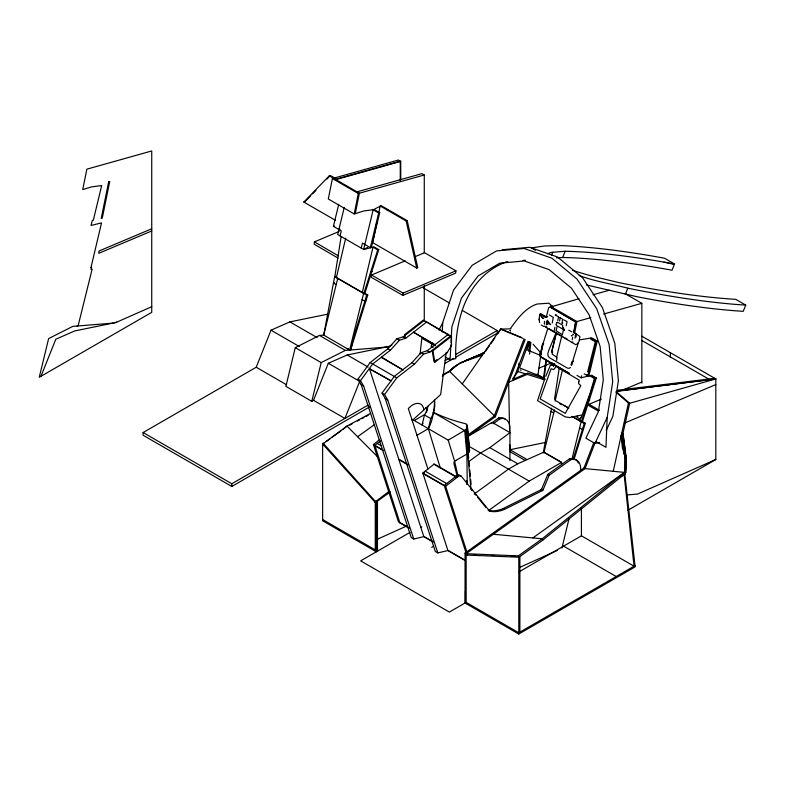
<?xml version="1.0" encoding="UTF-8"?>
<svg xmlns="http://www.w3.org/2000/svg" width="785" height="785" viewBox="0 0 785 785"><rect width="100%" height="100%" fill="white"/><g stroke="black" fill="none" stroke-linecap="round" stroke-linejoin="round"><path stroke-width="1.18" d="M369.45 368.724L391.018 380.843L369.45 368.724L423.743 536.361L432.986 541.699M539.295 319.564L539.393 318.641L539.158 319.642M540.208 314.108L543.063 315.884C536.822 310.379 543.318 319.927 543.671 318.19C540.394 318.769 540.109 308.132 539.295 318.563M593.892 442.347L583.971 467.978L465.054 553.091L465.054 603.008L518.787 634.035L635.153 566.848L624.595 472.256L624.948 458.509L622.142 433.369M583.971 467.978L585.07 468.616L625.822 472.501L626.175 458.754L624.409 447.313M439.001 330.112L442.72 322.537L453.573 290.028L472.158 265.291L496.512 250.925L524.037 248.462L551.835 258.177L576.955 279.018L596.737 308.79L609.082 344.34L612.692 381.893L607.178 417.492L605.971 447.332L595.874 441.504M442.21 332.026L442.72 322.537M504.441 262.602C466.398 278.106 454.417 320.888 455.781 358.627L450.09 359.795L450.865 345.214M451.002 342.78L451.846 326.982L461.521 298.015L478.085 275.957L499.78 263.161L524.311 260.973L549.078 269.618L571.47 288.193L589.093 314.726L600.103 346.401L603.312 379.871L598.405 411.595L585.885 438.197L594.971 443.447L599.524 442.504M554.524 399.241L559.303 367.449M466.624 454.27A9.4 4.857 55.3 0 1 466.869 454.083L469.037 451.964L469.558 450.129L467.36 426.049L466.162 424.067A4.376 2.767 -5.2 0 0 465.25 423.645L459.745 422.212A143.527 90.707 -5.2 0 1 447.705 418.366L444.801 417.286A143.527 90.707 -5.2 0 1 433.712 412.478M512.683 378.802L518.061 371.54L518.954 363.288M528.727 351.278L529.738 341.848M529.59 354.094L530.856 342.299M339.14 231.457L314.412 241.878L314.157 244.184L338.109 258.128M405.207 260.846L371.55 275.025L371.295 277.331L402.852 295.386L455.673 273.131L455.928 270.825L424.528 252.701L415.304 256.587M402.852 295.386L403.107 293.09L455.928 270.825M518.061 371.54L543.877 379.587L544.025 378.252L536.93 374.111M601.359 399.104L588.995 404.314L588.848 405.649L598.317 411.065M556.693 360.413L556.948 357.352L552.14 354.163L552.63 351.886L551.953 351.278L556.251 333.762M542.827 344.998L541.748 350.169M551.659 365.27L551.953 362.905M552.09 365.516L552.385 363.161M420.083 354.123L421.839 338.217L435.194 345.92M541.591 349.296L540.865 354.604M543.495 378.262L546.026 359.53M544.044 378.596L546.566 359.854M540.728 355.625L537.951 375.083L545.094 379.39M344.213 207.544L337.707 234.529L363.602 249.483L374.062 246.922L378.772 249.64L364.917 293.158L363.867 293.384L334.832 276.614L341.151 236.471M335.676 276.467L334.636 276.663L323.705 335.107L349.61 350.061L350.65 349.855L367.753 294.983L364.662 293.197L363.622 293.404L349.61 350.061L366.703 295.18L367.753 294.983M543.249 452.778L551.59 408.19M562.57 328.326L562.766 325.284L557.478 322.242M554.269 330.436L554.897 327.247M571.617 364.976L571.853 363.789M400.733 179.637L400.733 161.406L398.378 160.042L332.408 178.548L328.297 198.988L354.202 213.942L363.906 210.949L374.219 209.575L379.714 212.745L371.354 247.422L370.314 247.628L362.464 243.105L361.247 248.129M354.202 213.942L358.303 193.502L424.273 174.996L424.273 252.809M355.271 213.618L359.373 193.208L329.327 175.801L303.815 202.059L335.44 220.32M546.331 324.911L547.302 320.094M557.772 320.712L558.498 317.12M567.015 321.987L566.181 325.775M572.236 339.866L572.716 337.462M573.688 332.644L575.856 321.83L590.83 317.631M574.512 333.537L576.926 321.526L551.021 306.572M376.8 222.538L372.698 242.643L416.727 268.058L417.787 267.773L407.219 220.693L381.235 205.69L373.169 209.791L363.602 249.483L367.547 247.422M378.723 213.069L380.175 205.974L406.159 220.977L407.219 220.693M548.666 307.573L546.252 317.454M552.247 322.929L553.278 317.356L549.392 314.971M559.577 320.957L560.313 317.356M540.178 356.39L542.533 345.302L547.675 328.886M540.051 356.105L542.347 344.536L543.691 343.447L543.21 343.928M540.708 354.957L541.228 352.563M613.252 471.216L628.461 403.019L615.872 392.127M622.868 433.811L629.668 403.274L715.812 378.929L715.812 459.5L627.892 510.26M427.933 406.267A22.372 17.447 -88.4 0 1 424.45 414.971L422.094 425.058A35.796 14.925 -89.3 0 0 422.987 423.311M433.722 410.987A35.796 14.925 -89.3 0 0 434.517 400.173A22.372 17.447 -88.4 0 1 430.729 418.591L428.374 428.688L440.444 468.419M336.402 277.517L345.704 238.159M362.297 292.471L373.012 247.147L377.722 249.865L378.772 249.64M555.083 401.076L562.413 370.059M580.704 417.218L579.85 420.799L580.9 420.574M337.717 278.449L323.705 335.107L319.446 335.45L295.268 347.647L285.877 386.367L311.782 401.321L313.509 400.321L328.316 363.269L347.196 354.977L388.487 346.538M340.062 235.892L341.269 230.868L333.419 226.335L338.718 204.375M311.782 401.321L321.173 362.601L345.351 350.404L387.447 346.999L391.843 345.057M370.314 247.628L378.664 212.961L379.714 212.745M551.531 352.347L555.986 333.851M556.467 357.832L561.766 335.872M577.014 375.416L581.155 377.811L581.646 375.799M587.867 375.956L596.217 341.279L597.267 341.073L588.907 375.74L587.867 375.956L584.197 373.837M561.913 548.067L568.968 518.993M90.981 267.528L91.57 267.4L91.089 269.373L92.13 269.167L78.117 325.834L77.077 326.03M350.65 349.855L352.387 342.819M352.975 340.474L353.839 336.951M549.51 307.337L579.006 298.722M543.868 452.866L554.504 409.868M572.098 458.43L581.175 421.722L582.215 421.525L585.306 423.301L574.002 459.568M587.622 371.943L595.324 341.661L590.585 339.022M571.657 364.868L572.53 361.699M577.888 415.589L577.682 416.109M467.252 484.286L466.869 454.083L464.73 430.612L466.898 428.482L467.36 426.049M546.095 317.356L546.802 316.875M570.98 364.986L571.951 361.689M363.867 293.384L377.722 249.865M581.42 421.702L595.275 378.184L596.325 377.968L582.47 421.486L581.42 421.702L572.599 416.609M572.765 360.943L578.182 343.241M573.325 458.597L584.256 423.507L585.306 423.301M544.78 378.753L537.539 400.654L565.171 416.845L569.468 417.551L581.224 415.079M566.809 321.457L563.748 319.868M529.129 341.524L519.552 367.871L537.902 375.25M529.689 341.828L526.774 349.737L539.55 355.016L539.992 351.974L533.123 344.242M513.115 380.342L528.02 341.279M524.086 338.875L494.177 416.138L467.261 435.4M468.517 435.92L495.276 416.766L525.185 339.503M594.991 442.975L585.07 468.616L466.153 553.719L466.153 603.645M40.977 376.3L55.784 339.238L74.663 330.946L115.954 322.507L151.74 306.709M369.794 406.807L231.81 486.464L143.115 435.263L143.115 432.545L256.214 367.243L271.011 330.191L289.9 321.889L327.306 314.255M359.707 381.392L344.909 418.454L313.509 400.321M556.222 332.428L548.793 350.326L547.793 353.809L548.156 356.213L549.569 357.803L567.3 368.047L569.154 368.342L570.401 367.517M551.502 255.351L552.768 252.25L565.18 251.259A667.113 127.219 22.1 0 1 664.032 262.131L674.551 264.005L664.532 258.226L654.896 256.499A681.213 129.908 22.1 0 0 561.726 245.636L544.741 245.95L531.386 247.923L535.547 250.317M556.555 257.843L562.659 257.47L565.18 251.259M625.311 294.404L627.833 288.193L639.432 290.499A681.213 129.908 22.1 0 0 738.214 304.6L745.75 305.11L743.228 311.321L735.692 310.811A681.213 129.908 22.1 0 1 636.91 296.71L586.346 284.906M545.722 376.29L550.442 365.153M580.596 470.5A18.899 10.911 -60 0 0 579.772 463.876L579.124 462.6A18.899 10.911 -60 0 0 576.259 460L575.032 459.578A18.899 10.911 -60 0 0 570.813 459.706L549.206 475.21L543.004 490.026L542.072 490.762L504.49 509.386A47.198 27.249 -60 0 1 489.624 511.133L488.211 510.319L490.458 510.731A47.198 27.249 -60 0 0 503.077 508.572L540.659 489.948L541.591 489.212L547.793 474.395L569.4 458.891A18.899 10.911 -60 0 1 573.619 458.754L574.846 459.186A18.899 10.911 -60 0 1 577.711 461.786M370.687 413.322L346.99 426.059L323.126 443.702M388.86 491.518L375.299 501.792M448.981 371.874L453.75 367.174L459.882 363.21L483.933 353.083M594.971 443.447L607.178 417.492M606.255 430.376L612.869 416.325L618.384 380.725L614.783 343.173L602.429 307.622L582.647 277.851L557.527 257.009L529.728 247.295L502.204 249.758M554.671 363.73L553.425 366.546M622.907 433.693L625.979 456.556L624.762 456.301L621.22 435.469M432.633 343.094L431.043 346.332L433.055 347.5M573.07 361.787L573.442 361.061M547.518 316.757L546.733 317.081L541.022 313.921M434.821 362.277L432.927 350.797L432.142 350.346L434.036 361.826L434.821 362.277L447.018 352.789L451.493 345.586L451.493 336.343L423.341 320.094L404.766 334.538L405.148 336.843M462.198 384.002L483.325 353.701L482.952 353.005M510.888 328.827L500.457 329.121L483.472 353.486L483.05 353.005M485.307 351.641L489.428 345.743M490.792 343.771L494.903 337.874M497.651 333.949L500.388 330.014M433.075 541.984L423.831 536.646L413.754 539.02L411.242 537.568L361.159 384.66L357.97 379.184L370.177 362.533L387.868 348.766L396.925 338.786L403.196 336.834L424.126 320.545M413.754 539.02L363.671 386.112L360.482 380.637L372.689 363.985L390.38 350.208L399.437 340.239L405.708 338.276L426.638 321.997L448.274 334.93L448.196 334.439L427.275 350.728L420.995 352.691L411.948 362.66L394.256 376.437L382.04 393.079L385.229 398.554L435.312 551.472L437.824 552.915L447.911 550.55L465.23 560.549M437.824 552.915L387.741 400.007L384.552 394.531L396.768 377.879L414.46 364.112L423.507 354.143L429.787 352.18L450.708 335.892M510.544 328.356C517.609 318.651 525.214 307.995 537.117 304.021L548.862 303.206L552.689 306.66M576.651 344.399L578.947 341.789L579.938 336.588L573.913 332.153L575.474 321.928L549.942 306.945L575.856 321.83M573.374 334.783L572.981 334.067L573.285 334.547M310.831 195.651L304.884 201.774L303.815 202.059M312.538 193.895L315.933 190.392M326.992 179.019L330.387 175.516L335.48 178.46M442.858 374.533L449.933 370.952L457.969 364.564L457.361 364.672M412.213 420.524L440.66 394.561L446.233 352.337L447.018 352.789M625.812 472.511L624.595 472.256L542.229 538.775L518.326 555.878L466.153 553.719L465.054 553.091L466.153 552.454M466.153 555.064L518.905 557.222L542.808 540.119L625.174 473.6L624.075 474.238L634.054 566.211L581.42 535.821L519.042 571.833M409.093 528.138L398.515 522.025L373.415 444.546L379.145 440.012M380.558 440.827L374.828 445.36L399.928 522.839M465.142 560.264L447.823 550.265L422.821 473.07L434.272 464.004L457.086 477.172M489.624 511.133L461.443 476.416L460.03 475.602A5.201 3.003 -60 0 0 457.518 475.141L444.222 485.424L466.202 553.317M422.821 473.07L445.625 486.239L458.931 475.955A5.201 3.003 -60 0 1 461.443 476.416M432.927 350.797L451.493 336.343M434.978 361.1L436.852 359.638M468.782 461.541L480.538 453.004L489.82 447.646L509.956 432.633L492.175 422.359L468.164 436.224M412.203 419.347L448.215 440.149L466.005 429.621M474.199 494.02L508.474 469.136L517.766 463.778L543.769 452.16L561.56 462.414L561.56 464.514M488.77 510.446L529.198 481.107L561.56 462.424L543.769 452.16M624.095 474.385L625.174 473.6L620.189 477.172M326.069 441.592L329.985 438.786M331.947 437.382L340.768 431.073M342.731 429.67L346.99 426.059L378.301 457.518M357.597 436.715L374.543 424.587M442.338 376.054L449.942 370.971M390.233 491.95L376.368 501.88L376.368 551.806L322.635 520.779L322.635 443.986L323.734 443.348M491.174 423.35L498.603 418.012A18.899 10.911 -60 0 1 502.822 417.885L504.048 418.307A18.899 10.911 -60 0 1 505.147 418.964M493.157 423.753L500.016 418.837A18.899 10.911 -60 0 1 504.235 418.699L507.11 420.279L508.974 422.997A18.899 10.911 -60 0 1 509.799 429.621A14.316 8.262 -60 0 1 509.651 433.183M532.878 537.911L624.595 472.256M91.57 267.4L90.923 267.783L101.53 222.891L91.07 225.462L92.287 220.428L93.327 220.222L101.687 185.545L91.374 186.928L82.739 189.587L86.841 169.177L151.74 150.965L151.74 312.342L39.25 377.291L48.641 338.57L72.819 326.374L112.922 323.126M143.115 432.545L231.81 483.746L368.116 405.05M445.124 360.59L449.344 358.156M455.673 354.496L497.16 330.544L497.16 333.262L455.771 357.165M445.154 363.298L453.642 358.392M414.264 420.544L424.587 414.588M416.992 435.263L428.374 428.688A35.796 14.925 -89.3 0 0 433.595 411.85M374.808 502.076L375.907 501.438M466.869 454.083L454.603 461.168A11.755 4.563 47.3 0 0 454.201 464.632L457.223 476.073M410.035 532.358L360.668 560.863L449.363 612.074L466.153 602.37L518.787 632.759L635.153 565.573M420.711 527.481L421.81 526.853M431.701 547.302L433.585 546.213M466.614 555.083L467.114 554.799M459.225 363.808L461.786 362.435L461.178 362.542M349.875 425.127L352.033 423.969M357.42 421.074L359.569 419.916M361.728 418.758L363.887 417.6M366.036 416.442L368.194 415.285M575.905 337.579L574.698 337.972M462.394 362.15L483.668 352.916M376.398 539.481L378.89 538.353M376.368 539.688L406.591 526.058M519.66 567.418L557.379 550.413M715.812 459.5L637.498 494.079L626.675 494.952M151.74 228.778L99.018 251.004L98.763 253.3L151.74 230.976M538.588 368.332L550.923 363.131M508.003 381.392L507.552 381.588L508.651 382.226L527.412 374.317L527.559 372.973L542.926 377.899M513.115 379.243L526.313 373.68M623.849 389.625L641.836 382.05M624.428 423.115L715.812 384.601M483.501 353.27L464.484 361.08L478.428 355.477M480.655 354.565L483.992 353.191L483.374 353.279M576.406 333.988L575.788 334.4L576.298 333.949M624.742 456.124L621.848 433.232L623.319 433.546M462.826 361.905L461.835 362.238L482.255 355.232M577.348 416.442L576.69 416.501M546.919 326.982L545.85 327.316L571.755 342.27L572.824 341.936M579.301 339.944L591.772 337.893L597.267 341.073M335.352 179.343L400.262 161.131L400.262 180.579M335.823 179.608L400.733 161.406M357.018 191.844L421.928 173.642L424.273 174.996M114.178 322.87L116.788 322.144M592.999 294.797L609.327 290.214M603.577 314.049L641.836 303.324L641.836 383.178M329.327 175.801L330.387 175.516M386.819 209.811L387.878 209.526M556.172 314.746L555.231 315.001L558.302 316.669M562.845 323.077L561.903 323.332L562.727 319.279L559.685 317.454M550.55 365.123L554.602 364.073M581.155 377.811L591.615 375.25L596.325 377.968M334.832 276.614L335.882 276.389M371.187 271.846L372.237 271.63M588.74 400.173L589.79 399.948M333.419 226.335L334.469 226.119M338.914 229.505L339.964 229.289M509.858 444.889L509.946 449.707L545.712 442.397M334.479 282.865L333.439 283.061L336.186 284.651M365.879 300.989L364.839 301.195L362.091 299.605M347.255 348.697L348.295 348.501M568.762 330.191L571.833 331.859M583.432 429.316L582.391 429.513L579.644 427.923M459.882 363.21L460.491 363.102M456.134 365.467L456.742 365.349M454.927 366.301L455.545 366.183M453.75 367.174L454.368 367.066M452.602 368.087L453.21 367.979M451.483 369.038L452.091 368.93M450.384 370.029L450.992 369.921M617.177 391.264L715.812 378.929L641.865 336.235M714.713 378.301L618.138 390.184L619.237 390.822M617.108 391.087L715.812 378.929M505.471 261.994L507.807 261.788M522.996 260.434L525.332 260.218M473.787 554.701L476.21 554.799M491.979 555.446L494.413 555.544M511.398 556.251L515.038 556.398M493.343 534.261L542.229 538.775L542.808 540.119M625.998 456.595C622.976 456.546 625.969 453.887 625.979 456.556M624.831 457.037L626.057 457.282M624.948 458.509L626.175 458.754M625.027 460L626.253 460.245M625.076 461.501L626.302 461.747M625.095 463.013L626.322 463.258M625.086 464.534L626.312 464.779M625.046 466.074L626.273 466.319M624.978 467.615L626.204 467.86M624.88 469.155L626.106 469.401M624.752 470.706L625.979 470.951M628.461 403.019L629.668 403.274L616.186 391.597M622.162 433.467L623.378 433.722M624.438 453.426L625.655 453.681L623.064 433.487M624.585 455.29L625.773 455.339M624.615 455.388L625.831 455.643M664.032 262.131L674.384 264.427L672.029 270.217A667.113 127.219 22.1 0 0 562.659 257.47M627.833 288.193C611.662 283.964 594.775 281.354 579.173 275.506M521.073 370.235L520.18 369.843M501.075 329.033L521.328 337.383M500.457 329.121L522.957 338.404M572.118 335.862L571.362 335.509L571.912 335.823M563.689 405.246L568.772 408.121L555.878 400.782M559.538 334.734L563.139 336.775M572.118 342.594L575.748 344.644M544.456 326.128L546.488 327.286M548.509 328.444L558.635 334.224M541.277 325.039L543.612 326.374M565.053 337.874L567.094 339.041M371.55 275.025L403.107 293.09M588.995 404.314L599.514 410.329M745.75 305.11L735.731 299.33A667.113 127.219 22.1 0 1 619.767 282.777L595.697 277.036A85.644 16.328 22.1 0 1 572.559 270.256M625.253 293.747L641.836 303.324M642.012 340.562L709.581 379.577M332.408 178.548L358.303 193.502M551.001 305.601L553.033 306.778M373.169 209.791L378.664 212.961M590.732 338.109L596.217 341.279M590.565 375.465L595.275 378.184M587.082 374.68L588.907 375.74M423.252 287.879L449.648 303.118M462.316 310.428L497.16 330.544M540.757 356.822L545.173 359.363M545.408 359.775L568.988 373.366L545.33 359.697M334.636 276.663L366.703 295.18M450.708 345.125L451.493 345.586M571.853 416.335L584.256 423.507M550.991 411.389L553.739 412.969M445.036 356.881L450.09 359.795M404.766 334.538L405.551 334.999M403.196 336.834L405.708 338.276M427.275 350.728L429.787 352.18M396.925 338.786L399.437 340.239M420.995 352.691L423.507 354.143M387.868 348.766L390.38 350.208M411.948 362.66L414.46 364.112M498.603 418.012L500.016 418.837M569.4 458.891L570.813 459.706M495.276 416.766L449.324 371.06M381.539 357.096L403.176 370.039L381.618 357.587M370.177 362.533L396.768 377.879M319.446 335.45L345.351 350.404M289.9 321.889L317.111 337.599M347.196 354.977L368.126 367.056M509.946 449.707L527.226 459.676M509.543 451.424L525.243 460.491M547.793 474.395L549.206 475.21M425.48 407.945L427.599 409.171M432.908 412.233L464.73 430.612M489.82 447.646L517.766 463.778M424.45 414.971L430.729 418.591M357.97 379.184L360.482 380.637M382.04 393.079L384.552 394.531M271.011 330.191L299.271 346.499M328.316 363.269L358.666 380.784M469.136 446.429L529.198 481.107M361.159 384.66L363.671 386.112M385.229 398.554L387.741 400.007M541.591 489.212L543.004 490.026M295.268 347.647L321.173 362.601M540.659 489.948L542.072 490.762M456.487 475.72L457.9 476.534M433.683 464.102L455.761 476.848L455.673 476.358M503.077 508.572L504.49 509.386M256.214 367.243L286.564 384.768M563.561 546.134L616.196 576.524M377.369 443.545L381.451 445.9M446.753 483.609L425.352 471.255L422.958 473.502L444.359 485.856M373.415 444.546L382.982 450.07M398.741 459.166L406.954 463.906M374.975 445.801L383.129 450.512M398.888 459.608L408.131 464.946M323.096 443.162L375.269 501.252L376.368 501.88L377.467 501.252L377.467 551.168M399.83 522.555L409.005 527.854M322.635 519.513L375.269 549.902M569.184 373.248L540.355 356.635L545.173 359.579M314.412 241.878L338.355 255.832M540.836 377.82L543.877 379.587M589.878 375.858L593.852 378.193L594.245 379.106L590.192 392.922L581.067 418.012L579.722 418.827L576.906 417.188M559.646 403.5L561.717 404.736M322.635 443.986L375.387 502.567M470.696 488.731L472.217 490.615M474.503 493.431L476.024 495.306M477.545 497.18L485.925 507.502M577.966 462.296L578.359 463.062M469.047 448.353L469.558 450.129M518.326 555.878L518.905 557.222M466.153 553.719L466.732 555.064M445.625 486.239L466.977 552.149M427.923 469.028L408.318 408.494L411.654 405.531A16.083 9.283 -60 0 1 423.9 409.858M448.215 440.149L454.603 461.168L457.832 475.367M406.159 220.977L416.727 268.058M624.556 455.094L624.203 453.495A31.508 18.693 -78.7 0 0 622.417 448.333L621.249 435.616M539.118 319.77L539.629 322.468M467.193 425.45L469.499 450.747M466.908 424.881L467.124 427.226M467.193 427.884L469.322 451.355M466.516 424.342L466.83 427.864M466.898 428.482L469.037 451.964M466.506 429.071L468.645 452.543M466.015 429.768L468.694 457.979M469.018 461.56L469.45 466.339M469.783 469.921L470.323 475.887M470.647 479.468L471.088 484.237M469.783 473.375L469.999 475.769M467.683 453.131L470.951 488.937M465.417 430.219L467.546 453.612M466.712 480.793L466.898 484.384M508.651 382.226L509.622 432.839M670.37 352.691L670.37 357.234M581.42 508.219L581.42 535.821M519.886 632.131L519.886 556.604L518.787 557.232L518.787 634.035M509.956 432.633L509.956 460.628M465.417 590.869L465.417 602.988M448.196 334.439L448.196 334.999M424.273 285.544L424.273 320.967M375.269 501.252L375.269 551.168M231.81 483.746L231.81 486.464M547.724 253.84A85.644 16.328 22.1 0 1 552.768 252.25M455.722 460.569A9.4 4.857 55.3 0 1 455.967 460.383M471.52 489.016A2.914 1.835 -5.2 0 1 471.981 490.174M427.442 407.356A35.796 14.925 -89.3 0 1 426.54 412.449M427.442 408.779A143.527 90.697 -5.2 0 1 425.961 407.719M562.727 328.581L563.718 328.483L562.727 328.581M544.535 321.389L544.456 323.901L544.535 321.389M544.034 318.671L544.034 318.671M578.839 381.795L578.594 383.629L580.802 385.651L565.259 413.342L540.159 398.927L551.119 368.744L553.739 369.588L556.114 366.516L579.301 380.195L578.839 381.795M108.683 181.737L101.206 218.407L102.276 218.122L109.743 181.443L108.683 181.737M556.673 322.488L556.261 324.99L556.673 322.488M563.502 329.602L562.374 334.714L556.045 330.721L557.252 325.893L563.502 329.602M547.626 320.751L546.733 323.498L547.861 324.225L547.116 322.772L547.626 320.751M575.709 335.372L576.062 336.186C574.365 335.666 574.914 336.304 576.062 336.186L575.709 335.372M548.058 321.359L547.116 322.772L550.687 324.696L548.058 321.359M510.368 330.858L510.132 330.367L510.368 330.858M563.591 328.012L562.698 328.522L563.591 328.012M545.86 317.405L543.946 316.286L545.86 317.405M435.067 344.664L413.499 332.212L435.145 345.155L435.067 344.664M564.533 330.436L564.189 329.749L564.533 330.436"/></g></svg>
